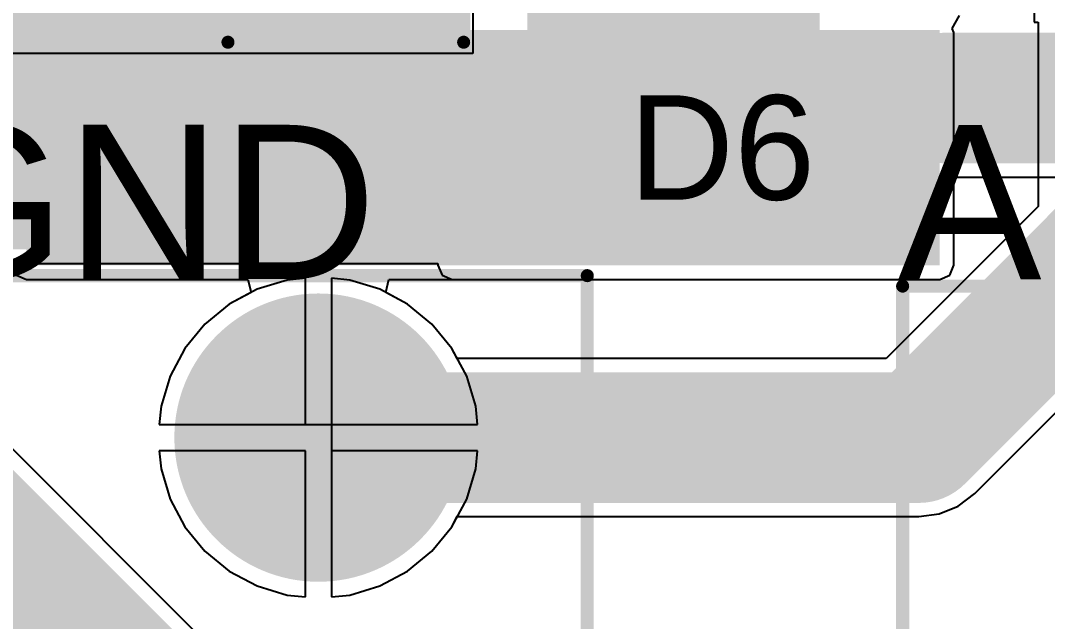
# Model space of a CAD drawing. Header units: millimetres. Extents: x -0.26 to 4.68, y -0.29 to 2.93.
# Drawn here: x 0.5137 to 0.9071, y 0.2846 to 0.5146 of the extents above; entities that cross this region are included whole.
import ezdxf

# ---------------------------------------------------------------- set-up
doc = ezdxf.new("R2010")
doc.units = ezdxf.units.MM
doc.header["$MEASUREMENT"] = 0
for name, color, linetype in [('BottomLayer', 5, 'Continuous'), ('BottomSolder', 6, 'Continuous'), ('MultiLayer', 9, 'Continuous'), ('PadHoleLayer', 156, 'Continuous'), ('TopLayer', 1, 'Continuous'), ('TopOverlay', 2, 'Continuous'), ('TopPaste', 8, 'Continuous'), ('TopSolder', 216, 'Continuous'), ('ViaHoleLayer', 16, 'Continuous')]:
    doc.layers.add(name, color=color, linetype=linetype)
doc.styles.add('Arial', font='arial.ttf', dxfattribs={"height": 0.2})

# ---------------------------------------------------------------- blocks, each defined once
blk = doc.blocks.new('HA0200500000G_7')
at = {"layer": 'BottomLayer'}
h = blk.add_hatch(color=5, dxfattribs=at)
edge = h.paths.add_edge_path()
edge.add_arc((0.1, 0.15), 0.05118, 0, 360)
at = {"layer": 'BottomSolder'}
h = blk.add_hatch(color=6, dxfattribs=at)
edge = h.paths.add_edge_path()
edge.add_arc((0.1, 0.15), 0.05518, 0, 360)
at = {"layer": 'MultiLayer'}
h = blk.add_hatch(color=9, dxfattribs=at)
edge = h.paths.add_edge_path()
edge.add_arc((0.1, 0.15), 0.05118, 0, 360)
at = {"layer": 'PadHoleLayer'}
h = blk.add_hatch(color=156, dxfattribs=at)
edge = h.paths.add_edge_path()
edge.add_arc((0.1, 0.15), 0.02559, 0, 360)
at = {"layer": 'TopLayer'}
h = blk.add_hatch(color=1, dxfattribs=at)
edge = h.paths.add_edge_path()
edge.add_arc((0.1, 0.15), 0.05118, 0, 360)
at = {"layer": 'TopSolder'}
h = blk.add_hatch(color=216, dxfattribs=at)
edge = h.paths.add_edge_path()
edge.add_arc((0.1, 0.15), 0.05518, 0, 360)
at = {"layer": 'TopOverlay', "const_width": 0.005}
for points in [[(-0.301, 0.212), (0.203, 0.212)], [(0.203, -0.315), (0.203, 0.212)]]:
    blk.add_lwpolyline(points, dxfattribs=at)
at = {"layer": 'TopOverlay', "const_width": 0.0025}
blk.add_lwpolyline([(0.20175, 0.212, 1), (0.20425, 0.212, 1)], format="xyb", close=True, dxfattribs=at)
blk.add_lwpolyline([(0.20175, 0.212, 1), (0.20425, 0.212, 1)], format="xyb", close=True, dxfattribs=at)
blk = doc.blocks.new('HA0200500000G_8')
at = {"layer": 'TopOverlay', "const_width": 0.005}
for points in [[(-0.301, 0.212), (0.203, 0.212)], [(-0.301, -0.21), (-0.301, 0.212)]]:
    blk.add_lwpolyline(points, dxfattribs=at)
at = {"layer": 'TopOverlay', "const_width": 0.0025}
blk.add_lwpolyline([(-0.30225, 0.212, 1), (-0.29975, 0.212, 1)], format="xyb", close=True, dxfattribs=at)
blk.add_lwpolyline([(-0.30225, 0.212, 1), (-0.29975, 0.212, 1)], format="xyb", close=True, dxfattribs=at)
blk = doc.blocks.new('SMRH74_220MT_101')
at = {"layer": 'TopLayer'}
for points in [[(-0.16535, 0.04921), (-0.08661, 0.04921), (-0.08661, -0.04921), (-0.16535, -0.04921)], [(0.08661, 0.04921), (0.16535, 0.04921), (0.16535, -0.04921), (0.08661, -0.04921)]]:
    blk.add_hatch(color=1, dxfattribs=at).paths.add_polyline_path(points)
at = {"layer": 'TopPaste'}
for points in [[(-0.16535, 0.04921), (-0.08661, 0.04921), (-0.08661, -0.04921), (-0.16535, -0.04921)], [(0.08661, 0.04921), (0.16535, 0.04921), (0.16535, -0.04921), (0.08661, -0.04921)]]:
    blk.add_hatch(color=8, dxfattribs=at).paths.add_polyline_path(points)
at = {"layer": 'TopSolder'}
for points in [[(-0.16935, 0.05321), (-0.08261, 0.05321), (-0.08261, -0.05321), (-0.16935, -0.05321)], [(0.08261, 0.05321), (0.16935, 0.05321), (0.16935, -0.05321), (0.08261, -0.05321)]]:
    blk.add_hatch(color=216, dxfattribs=at).paths.add_polyline_path(points)
at = {"layer": 'TopOverlay', "const_width": 0.005}
for points in [[(-0.14764, 0.05736), (-0.14764, 0.14764)], [(0.14764, 0.14764), (-0.14764, 0.14764)], [(0.14764, 0.05736), (0.14764, 0.14764)], [(-0.14764, -0.14764), (-0.14764, -0.05736)], [(0.14764, -0.14764), (0.14764, -0.05736)], [(0.14764, -0.14764), (-0.14764, -0.14764)]]:
    blk.add_lwpolyline(points, dxfattribs=at)
at = {"layer": 'TopOverlay', "const_width": 0.0025}
for points in [[(-0.14889, 0.14764, 1), (-0.14639, 0.14764, 1)], [(-0.14889, 0.14764, 1), (-0.14639, 0.14764, 1)], [(0.14639, 0.14764, 1), (0.14889, 0.14764, 1)], [(0.14639, 0.14764, 1), (0.14889, 0.14764, 1)], [(-0.14889, 0.05736, 1), (-0.14639, 0.05736, 1)], [(0.14639, 0.05736, 1), (0.14889, 0.05736, 1)], [(-0.14889, -0.05736, 1), (-0.14639, -0.05736, 1)], [(0.14639, -0.05736, 1), (0.14889, -0.05736, 1)], [(-0.14889, -0.14764, 1), (-0.14639, -0.14764, 1)], [(-0.14889, -0.14764, 1), (-0.14639, -0.14764, 1)], [(0.14639, -0.14764, 1), (0.14889, -0.14764, 1)], [(0.14639, -0.14764, 1), (0.14889, -0.14764, 1)]]:
    blk.add_lwpolyline(points, format="xyb", close=True, dxfattribs=at)
blk = doc.blocks.new('SMA_144')
at = {"layer": 'TopLayer'}
for points in [[(-0.12795, 0.03346), (-0.02953, 0.03346), (-0.02953, -0.03346), (-0.12795, -0.03346)], [(0.02953, 0.03346), (0.12795, 0.03346), (0.12795, -0.03346), (0.02953, -0.03346)]]:
    blk.add_hatch(color=1, dxfattribs=at).paths.add_polyline_path(points)
at = {"layer": 'TopOverlay'}
for points in [[(-0.175, -0.05597), (-0.12906, -0.05597), (-0.12906, 0.05598), (-0.175, 0.05598)], [(-0.12992, 0.03638), (-0.1022, 0.03638), (-0.1022, 0.05598), (-0.12992, 0.05598)], [(-0.12992, -0.05598), (-0.1022, -0.05598), (-0.1022, -0.03638), (-0.12992, -0.03638)]]:
    blk.add_hatch(color=2, dxfattribs=at).paths.add_polyline_path(points)
at = {"layer": 'TopPaste'}
for points in [[(-0.12795, 0.03346), (-0.02953, 0.03346), (-0.02953, -0.03346), (-0.12795, -0.03346)], [(0.02953, 0.03346), (0.12795, 0.03346), (0.12795, -0.03346), (0.02953, -0.03346)]]:
    blk.add_hatch(color=8, dxfattribs=at).paths.add_polyline_path(points)
at = {"layer": 'TopSolder'}
for points in [[(-0.13195, 0.03746), (-0.02553, 0.03746), (-0.02553, -0.03746), (-0.13195, -0.03746)], [(0.02553, 0.03746), (0.13195, 0.03746), (0.13195, -0.03746), (0.02553, -0.03746)]]:
    blk.add_hatch(color=216, dxfattribs=at).paths.add_polyline_path(points)
at = {"layer": 'TopOverlay', "const_width": 0.005}
for points in [[(-0.10465, 0.05345), (0.08115, 0.05345)], [(0.08115, 0.05345), (0.08115, 0.03985)], [(0.08115, -0.03985), (0.08115, -0.05345)], [(-0.10465, -0.05345), (0.08115, -0.05345)]]:
    blk.add_lwpolyline(points, dxfattribs=at)
at = {"layer": 'TopOverlay', "const_width": 0.0025}
for points in [[(-0.1059, 0.05345, 1), (-0.1034, 0.05345, 1)], [(0.0799, 0.05345, 1), (0.0824, 0.05345, 1)], [(0.0799, 0.05345, 1), (0.0824, 0.05345, 1)], [(0.0799, 0.03985, 1), (0.0824, 0.03985, 1)], [(0.0799, -0.03985, 1), (0.0824, -0.03985, 1)], [(-0.1059, -0.05345, 1), (-0.1034, -0.05345, 1)], [(0.0799, -0.05345, 1), (0.0824, -0.05345, 1)], [(0.0799, -0.05345, 1), (0.0824, -0.05345, 1)]]:
    blk.add_lwpolyline(points, format="xyb", close=True, dxfattribs=at)

msp = doc.modelspace()

# ---------------------------------------------------------------- hatches: boundary and pattern name
at = {"layer": 'BottomLayer'}
msp.add_hatch(color=5, dxfattribs=at).paths.add_polyline_path([(0.516, 0.42095), (0.86582, 0.42095), (0.86582, 0.51095), (0.516, 0.51095)])
h = msp.add_hatch(color=5, dxfattribs=at)
edge = h.paths.add_edge_path()
edge.add_arc((0.80882, 0.49195), 0.01181, 0, 360)
h = msp.add_hatch(color=5, dxfattribs=at)
edge = h.paths.add_edge_path()
edge.add_arc((0.84182, 0.49095), 0.01181, 0, 360)
h = msp.add_hatch(color=5, dxfattribs=at)
edge = h.paths.add_edge_path()
edge.add_arc((0.534, 0.483), 0.01181, 0, 360)
h = msp.add_hatch(color=5, dxfattribs=at)
edge = h.paths.add_edge_path()
edge.add_arc((0.562, 0.483), 0.01181, 0, 360)
h = msp.add_hatch(color=5, dxfattribs=at)
edge = h.paths.add_edge_path()
edge.add_arc((0.59, 0.483), 0.01181, 0, 360)
h = msp.add_hatch(color=5, dxfattribs=at)
edge = h.paths.add_edge_path()
edge.add_arc((0.80882, 0.46395), 0.01181, 0, 360)
h = msp.add_hatch(color=5, dxfattribs=at)
edge = h.paths.add_edge_path()
edge.add_arc((0.84182, 0.46295), 0.01181, 0, 360)
h = msp.add_hatch(color=5, dxfattribs=at)
edge = h.paths.add_edge_path()
edge.add_arc((0.533, 0.45), 0.01181, 0, 360)
h = msp.add_hatch(color=5, dxfattribs=at)
edge = h.paths.add_edge_path()
edge.add_arc((0.561, 0.45), 0.01181, 0, 360)
h = msp.add_hatch(color=5, dxfattribs=at)
edge = h.paths.add_edge_path()
edge.add_arc((0.589, 0.45), 0.01181, 0, 360)
h = msp.add_hatch(color=5, dxfattribs=at)
edge = h.paths.add_edge_path()
edge.add_arc((0.80882, 0.43595), 0.01181, 0, 360)
h = msp.add_hatch(color=5, dxfattribs=at)
edge = h.paths.add_edge_path()
edge.add_arc((0.84182, 0.43495), 0.01181, 0, 360)
at = {"layer": 'BottomSolder'}
h = msp.add_hatch(color=6, dxfattribs=at)
edge = h.paths.add_edge_path()
edge.add_arc((0.80882, 0.49195), 0.00591, 0, 360)
h = msp.add_hatch(color=6, dxfattribs=at)
edge = h.paths.add_edge_path()
edge.add_arc((0.84182, 0.49095), 0.00591, 0, 360)
h = msp.add_hatch(color=6, dxfattribs=at)
edge = h.paths.add_edge_path()
edge.add_arc((0.534, 0.483), 0.00591, 0, 360)
h = msp.add_hatch(color=6, dxfattribs=at)
edge = h.paths.add_edge_path()
edge.add_arc((0.562, 0.483), 0.00591, 0, 360)
h = msp.add_hatch(color=6, dxfattribs=at)
edge = h.paths.add_edge_path()
edge.add_arc((0.59, 0.483), 0.00591, 0, 360)
h = msp.add_hatch(color=6, dxfattribs=at)
edge = h.paths.add_edge_path()
edge.add_arc((0.80882, 0.46395), 0.00591, 0, 360)
h = msp.add_hatch(color=6, dxfattribs=at)
edge = h.paths.add_edge_path()
edge.add_arc((0.84182, 0.46295), 0.00591, 0, 360)
h = msp.add_hatch(color=6, dxfattribs=at)
edge = h.paths.add_edge_path()
edge.add_arc((0.533, 0.45), 0.00591, 0, 360)
h = msp.add_hatch(color=6, dxfattribs=at)
edge = h.paths.add_edge_path()
edge.add_arc((0.561, 0.45), 0.00591, 0, 360)
h = msp.add_hatch(color=6, dxfattribs=at)
edge = h.paths.add_edge_path()
edge.add_arc((0.589, 0.45), 0.00591, 0, 360)
h = msp.add_hatch(color=6, dxfattribs=at)
edge = h.paths.add_edge_path()
edge.add_arc((0.80882, 0.43595), 0.00591, 0, 360)
h = msp.add_hatch(color=6, dxfattribs=at)
edge = h.paths.add_edge_path()
edge.add_arc((0.84182, 0.43495), 0.00591, 0, 360)
at = {"layer": 'TopLayer'}
for points in [[(0.38818, 0.427), (0.685, 0.427), (0.685, 0.647), (0.38818, 0.647)], [(0.679, 0.42095), (0.86582, 0.42095), (0.86582, 0.51), (0.679, 0.51)]]:
    msp.add_hatch(color=1, dxfattribs=at).paths.add_polyline_path(points)
h = msp.add_hatch(color=1, dxfattribs=at)
edge = h.paths.add_edge_path()
edge.add_arc((0.80882, 0.49195), 0.01181, 0, 360)
h = msp.add_hatch(color=1, dxfattribs=at)
edge = h.paths.add_edge_path()
edge.add_arc((0.84182, 0.49095), 0.01181, 0, 360)
h = msp.add_hatch(color=1, dxfattribs=at)
edge = h.paths.add_edge_path()
edge.add_arc((0.534, 0.483), 0.01181, 0, 360)
h = msp.add_hatch(color=1, dxfattribs=at)
edge = h.paths.add_edge_path()
edge.add_arc((0.562, 0.483), 0.01181, 0, 360)
h = msp.add_hatch(color=1, dxfattribs=at)
edge = h.paths.add_edge_path()
edge.add_arc((0.59, 0.483), 0.01181, 0, 360)
h = msp.add_hatch(color=1, dxfattribs=at)
edge = h.paths.add_edge_path()
edge.add_arc((0.80882, 0.46395), 0.01181, 0, 360)
h = msp.add_hatch(color=1, dxfattribs=at)
edge = h.paths.add_edge_path()
edge.add_arc((0.84182, 0.46295), 0.01181, 0, 360)
h = msp.add_hatch(color=1, dxfattribs=at)
edge = h.paths.add_edge_path()
edge.add_arc((0.533, 0.45), 0.01181, 0, 360)
h = msp.add_hatch(color=1, dxfattribs=at)
edge = h.paths.add_edge_path()
edge.add_arc((0.561, 0.45), 0.01181, 0, 360)
h = msp.add_hatch(color=1, dxfattribs=at)
edge = h.paths.add_edge_path()
edge.add_arc((0.589, 0.45), 0.01181, 0, 360)
h = msp.add_hatch(color=1, dxfattribs=at)
edge = h.paths.add_edge_path()
edge.add_arc((0.80882, 0.43595), 0.01181, 0, 360)
h = msp.add_hatch(color=1, dxfattribs=at)
edge = h.paths.add_edge_path()
edge.add_arc((0.84182, 0.43495), 0.01181, 0, 360)
at = {"layer": 'TopSolder'}
h = msp.add_hatch(color=216, dxfattribs=at)
edge = h.paths.add_edge_path()
edge.add_arc((0.80882, 0.49195), 0.00591, 0, 360)
h = msp.add_hatch(color=216, dxfattribs=at)
edge = h.paths.add_edge_path()
edge.add_arc((0.84182, 0.49095), 0.00591, 0, 360)
h = msp.add_hatch(color=216, dxfattribs=at)
edge = h.paths.add_edge_path()
edge.add_arc((0.534, 0.483), 0.00591, 0, 360)
h = msp.add_hatch(color=216, dxfattribs=at)
edge = h.paths.add_edge_path()
edge.add_arc((0.562, 0.483), 0.00591, 0, 360)
h = msp.add_hatch(color=216, dxfattribs=at)
edge = h.paths.add_edge_path()
edge.add_arc((0.59, 0.483), 0.00591, 0, 360)
h = msp.add_hatch(color=216, dxfattribs=at)
edge = h.paths.add_edge_path()
edge.add_arc((0.80882, 0.46395), 0.00591, 0, 360)
h = msp.add_hatch(color=216, dxfattribs=at)
edge = h.paths.add_edge_path()
edge.add_arc((0.84182, 0.46295), 0.00591, 0, 360)
h = msp.add_hatch(color=216, dxfattribs=at)
edge = h.paths.add_edge_path()
edge.add_arc((0.533, 0.45), 0.00591, 0, 360)
h = msp.add_hatch(color=216, dxfattribs=at)
edge = h.paths.add_edge_path()
edge.add_arc((0.561, 0.45), 0.00591, 0, 360)
h = msp.add_hatch(color=216, dxfattribs=at)
edge = h.paths.add_edge_path()
edge.add_arc((0.589, 0.45), 0.00591, 0, 360)
h = msp.add_hatch(color=216, dxfattribs=at)
edge = h.paths.add_edge_path()
edge.add_arc((0.80882, 0.43595), 0.00591, 0, 360)
h = msp.add_hatch(color=216, dxfattribs=at)
edge = h.paths.add_edge_path()
edge.add_arc((0.84182, 0.43495), 0.00591, 0, 360)
at = {"layer": 'ViaHoleLayer'}
h = msp.add_hatch(color=16, dxfattribs=at)
edge = h.paths.add_edge_path()
edge.add_arc((0.80882, 0.49195), 0.00591, 0, 360)
h = msp.add_hatch(color=16, dxfattribs=at)
edge = h.paths.add_edge_path()
edge.add_arc((0.84182, 0.49095), 0.00591, 0, 360)
h = msp.add_hatch(color=16, dxfattribs=at)
edge = h.paths.add_edge_path()
edge.add_arc((0.534, 0.483), 0.00591, 0, 360)
h = msp.add_hatch(color=16, dxfattribs=at)
edge = h.paths.add_edge_path()
edge.add_arc((0.562, 0.483), 0.00591, 0, 360)
h = msp.add_hatch(color=16, dxfattribs=at)
edge = h.paths.add_edge_path()
edge.add_arc((0.59, 0.483), 0.00591, 0, 360)
h = msp.add_hatch(color=16, dxfattribs=at)
edge = h.paths.add_edge_path()
edge.add_arc((0.80882, 0.46395), 0.00591, 0, 360)
h = msp.add_hatch(color=16, dxfattribs=at)
edge = h.paths.add_edge_path()
edge.add_arc((0.84182, 0.46295), 0.00591, 0, 360)
h = msp.add_hatch(color=16, dxfattribs=at)
edge = h.paths.add_edge_path()
edge.add_arc((0.533, 0.45), 0.00591, 0, 360)
h = msp.add_hatch(color=16, dxfattribs=at)
edge = h.paths.add_edge_path()
edge.add_arc((0.561, 0.45), 0.00591, 0, 360)
h = msp.add_hatch(color=16, dxfattribs=at)
edge = h.paths.add_edge_path()
edge.add_arc((0.589, 0.45), 0.00591, 0, 360)
h = msp.add_hatch(color=16, dxfattribs=at)
edge = h.paths.add_edge_path()
edge.add_arc((0.80882, 0.43595), 0.00591, 0, 360)
h = msp.add_hatch(color=16, dxfattribs=at)
edge = h.paths.add_edge_path()
edge.add_arc((0.84182, 0.43495), 0.00591, 0, 360)

# ---------------------------------------------------------------- linework, layer by layer
at = {"layer": 'BottomLayer'}
for p, q in [((0.687, 0.806), (0.687, 0.502)), ((0.687, 0.502), (0.387, 0.502)), ((0.87123, 0.42095), (0.87123, 0.45469)), ((0.87123, 0.45469), (0.98581, 0.45469)), ((0.86965, 0.41712), (0.87123, 0.42095)), ((0.51217, 0.41712), (0.516, 0.41554)), ((0.86582, 0.41554), (0.86965, 0.41712)), ((0.516, 0.41554), (0.60078, 0.41554)), ((0.60078, 0.41554), (0.60203, 0.41054)), ((0.65361, 0.41054), (0.65486, 0.41554)), ((0.65486, 0.41554), (0.86582, 0.41554)), ((0.60203, 0.41054), (0.59367, 0.40606)), ((0.66198, 0.40606), (0.65361, 0.41054)), ((0.59367, 0.40606), (0.58435, 0.39842)), ((0.67129, 0.39842), (0.66198, 0.40606)), ((0.58435, 0.39842), (0.57671, 0.3891)), ((0.67894, 0.3891), (0.67129, 0.39842)), ((0.57671, 0.3891), (0.57103, 0.37847)), ((0.68462, 0.37847), (0.67894, 0.3891)), ((0.57103, 0.37847), (0.56753, 0.36694)), ((0.68812, 0.36694), (0.68462, 0.37847)), ((0.56753, 0.36694), (0.56684, 0.35995)), ((0.68881, 0.35995), (0.68812, 0.36694)), ((0.56684, 0.35995), (0.68881, 0.35995)), ((0.62282, 0.34995), (0.56684, 0.34995)), ((0.56684, 0.34995), (0.56753, 0.34296)), ((0.62282, 0.29396), (0.62282, 0.34995)), ((0.68881, 0.34995), (0.63282, 0.34995)), ((0.63282, 0.34995), (0.63282, 0.29396)), ((0.68812, 0.34296), (0.68881, 0.34995)), ((0.56753, 0.34296), (0.57103, 0.33142)), ((0.68462, 0.33142), (0.68812, 0.34296)), ((0.57103, 0.33142), (0.57671, 0.32079)), ((0.67894, 0.32079), (0.68462, 0.33142)), ((0.57671, 0.32079), (0.58435, 0.31148)), ((0.67129, 0.31148), (0.67894, 0.32079)), ((0.58435, 0.31148), (0.59367, 0.30383)), ((0.66198, 0.30383), (0.67129, 0.31148)), ((0.59367, 0.30383), (0.6043, 0.29815)), ((0.65135, 0.29815), (0.66198, 0.30383)), ((0.6043, 0.29815), (0.61583, 0.29465)), ((0.63982, 0.29465), (0.65135, 0.29815)), ((0.61583, 0.29465), (0.62282, 0.29396)), ((0.63282, 0.29396), (0.63982, 0.29465))]:
    msp.add_line(p, q, dxfattribs=at)
at = {"layer": 'BottomLayer', "const_width": 0.05}
for points in [[(0.84082, 0.46195), (0.84082, 0.48595)], [(0.86782, 0.48495), (1.03295, 0.48495)]]:
    msp.add_lwpolyline(points, dxfattribs=at)
at = {"layer": 'BottomLayer', "const_width": 0.025}
for points in [[(0.82832, 0.48595, 1), (0.85332, 0.48595, 1)], [(0.85532, 0.48495, 1), (0.88032, 0.48495, 1)], [(0.82832, 0.46195, 1), (0.85332, 0.46195, 1)]]:
    msp.add_lwpolyline(points, format="xyb", close=True, dxfattribs=at)
at = {"layer": 'TopLayer'}
for p, q in [((0.902, 0.549), (0.902, 0.514)), ((0.87058, 0.51159), (0.87342, 0.51659)), ((0.87123, 0.51), (0.87058, 0.51159)), ((0.902, 0.514), (0.90356, 0.514)), ((0.90356, 0.514), (0.90356, 0.44348)), ((0.87123, 0.42095), (0.87123, 0.51)), ((0.90356, 0.44348), (0.84529, 0.38521)), ((0.38818, 0.42159), (0.67359, 0.42159)), ((0.67359, 0.42159), (0.67359, 0.42095)), ((0.67359, 0.42095), (0.67517, 0.41712)), ((0.86965, 0.41712), (0.87123, 0.42095)), ((0.67517, 0.41712), (0.679, 0.41554)), ((0.86582, 0.41554), (0.86965, 0.41712)), ((0.61583, 0.41524), (0.6043, 0.41175)), ((0.62282, 0.41593), (0.61583, 0.41524)), ((0.62282, 0.35995), (0.62282, 0.41593)), ((0.63982, 0.41524), (0.63282, 0.41593)), ((0.63282, 0.41593), (0.63282, 0.35495)), ((0.65135, 0.41175), (0.63982, 0.41524)), ((0.679, 0.41554), (0.86582, 0.41554)), ((0.6043, 0.41175), (0.59367, 0.40606)), ((0.66198, 0.40606), (0.65135, 0.41175)), ((0.87922, 0.33355), (0.95522, 0.40955)), ((0.59367, 0.40606), (0.58435, 0.39842)), ((0.67129, 0.39842), (0.66198, 0.40606)), ((0.58435, 0.39842), (0.57671, 0.3891)), ((0.67894, 0.3891), (0.67129, 0.39842)), ((0.5878, 0.27342), (0.47345, 0.38778)), ((0.57671, 0.3891), (0.57103, 0.37847)), ((0.68102, 0.38521), (0.67894, 0.3891)), ((0.84529, 0.38521), (0.68102, 0.38521)), ((0.57103, 0.37847), (0.56753, 0.36694)), ((0.56753, 0.36694), (0.56684, 0.35995)), ((0.56684, 0.35995), (0.62282, 0.35995)), ((0.63282, 0.35495), (0.63282, 0.29396)), ((0.62282, 0.34995), (0.56684, 0.34995)), ((0.56684, 0.34995), (0.56753, 0.34296)), ((0.62282, 0.29396), (0.62282, 0.34995)), ((0.56753, 0.34296), (0.57103, 0.33142)), ((0.57103, 0.33142), (0.57671, 0.32079)), ((0.87295, 0.32874), (0.87922, 0.33355)), ((0.86565, 0.32572), (0.87295, 0.32874)), ((0.67894, 0.32079), (0.68102, 0.32469)), ((0.68102, 0.32469), (0.85782, 0.32469)), ((0.85782, 0.32469), (0.86565, 0.32572)), ((0.57671, 0.32079), (0.58435, 0.31148)), ((0.67129, 0.31148), (0.67894, 0.32079)), ((0.58435, 0.31148), (0.59367, 0.30383)), ((0.66198, 0.30383), (0.67129, 0.31148)), ((0.59367, 0.30383), (0.6043, 0.29815)), ((0.65135, 0.29815), (0.66198, 0.30383)), ((0.6043, 0.29815), (0.61583, 0.29465)), ((0.63982, 0.29465), (0.65135, 0.29815)), ((0.61583, 0.29465), (0.62282, 0.29396)), ((0.63282, 0.29396), (0.63982, 0.29465))]:
    msp.add_line(p, q, dxfattribs=at)
for points, const_width in [([(0.85782, 0.35495), (0.93382, 0.43095)], 0.05), ([(0.42782, 0.35495), (0.56482, 0.21795)], 0.1), ([(0.62782, 0.35495), (0.85782, 0.35495)], 0.05)]:
    msp.add_lwpolyline(points, dxfattribs=dict(at, const_width=const_width))
at = {"layer": 'TopLayer', "const_width": 0.025}
for points in [[(0.61532, 0.35495, 1), (0.64032, 0.35495, 1)], [(0.84532, 0.35495, 1), (0.87032, 0.35495, 1)], [(0.84532, 0.35495, 1), (0.87032, 0.35495, 1)]]:
    msp.add_lwpolyline(points, format="xyb", close=True, dxfattribs=at)

# ---------------------------------------------------------------- block references
for name, p, rotation in [('SMRH74_220MT_101', (0.53582, 0.65395), 270), ('SMA_144', (0.76382, 0.66895), 90)]:
    msp.add_blockref(name, p, dxfattribs=dict(rotation=rotation))
for name, p in [('HA0200500000G_7', (0.52782, 0.20495)), ('HA0200500000G_8', (1.15262, 0.20095))]:
    msp.add_blockref(name, p)

# ---------------------------------------------------------------- texts
at = {"layer": 'TopOverlay', "style": 'Arial'}
msp.add_text('D6', height=0.04, dxfattribs=at).set_placement((0.74668, 0.44601))
for s, p in [('GND', (0.46682, 0.41564)), ('ADC1', (0.84982, 0.41558))]:
    msp.add_text(s, height=0.059055, rotation=360, dxfattribs=at).set_placement(p)

doc.saveas('drawing.dxf')
